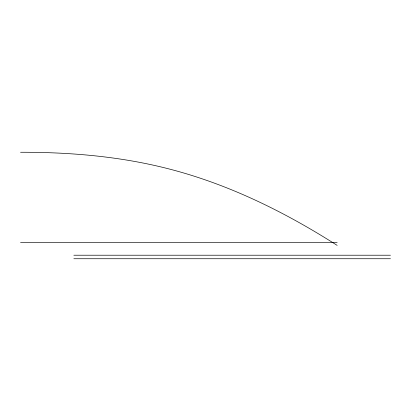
<?xml version="1.0" encoding="UTF-8"?>
<svg xmlns="http://www.w3.org/2000/svg" width="411" height="411" viewBox="0 0 411 411"><rect width="100%" height="100%" fill="white"/><g stroke="black" fill="none" stroke-linecap="round" stroke-linejoin="round"><path stroke-width="0.62" d="M20.55 242.516L337.148 242.516M73.852 255.216L390.45 255.216M73.852 258.735L390.45 258.735M20.55 152.265C72.295 152.178 124.348 156.75 174.408 170.37C232.395 186.06 286.667 213.16 337.148 245.377"/></g></svg>
